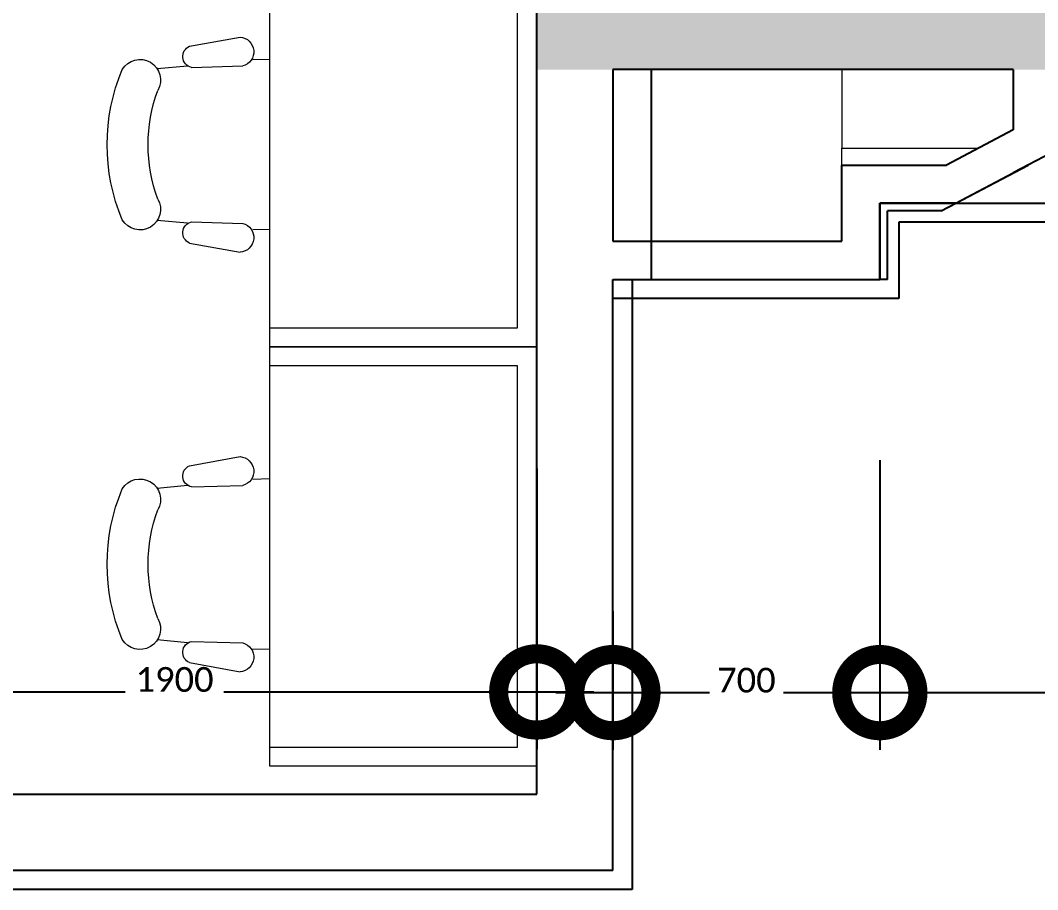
# Model space of a CAD drawing. Header units: metres. Extents: x 22.6 to 101.3, y 9.4 to 67.4.
# Drawn here: x 86.239 to 88.908, y 38.297 to 40.577 of the extents above; entities that cross this region are included whole.
import ezdxf

# ---------------------------------------------------------------- set-up
doc = ezdxf.new("R2010")
doc.units = ezdxf.units.M
doc.linetypes.add('ECG_Line-Ptrn-Sold', pattern=[9144.001, 9144, -0.001])
doc.layers.add('00', color=252, linetype='Continuous')
for name, color, linetype, lineweight in [('03-A-XR-GF$0$A-FURN', 55, 'Continuous', 5), ('A-DIM', 7, 'Continuous', 5), ('A-ELEV', 1, 'ECG_Line-Ptrn-Sold', 9), ('A-TONE', 40, 'ECG_Line-Ptrn-Sold', 50)]:
    doc.layers.add(name, color=color, linetype=linetype, lineweight=lineweight)
doc.styles.add('Calibri', font='calibri.ttf', dxfattribs={"height": 0.212639})
doc.dimstyles.new('ECG_Dimn-Detl-100', dxfattribs={"dimscale": 0.3048, "dimtxt": 0.25, "dimasz": 1.312336, "dimexe": 0.492126, "dimexo": 0.0625, "dimgap": 0, "dimtad": 1, "dimdec": 0, "dimlfac": 1000, "dimzin": 0, "dimdsep": 46, "dimtxsty": 'Calibri', "dimblk1": 'DOTSMALL', "dimblk2": 'DOTSMALL', "dimsah": 1, "dimcen": 0.09, "dimdle": 0.492126, "dimazin": 0, "dimtfac": 1, "dimtdec": 4, "dimtix": 1, "dimtmove": 0, "dimatfit": 3, "dimfxl": 0.492126, "dimfxlon": 1, "dimtvp": 1, "dimtolj": 1, "dimtzin": 0, "dimarcsym": 2})

# ---------------------------------------------------------------- blocks, each defined once
blk = doc.blocks.new('Walls 15 - Walls 2-3115653-GROUND FLOOR PLAN')
at = {"layer": 'A-ELEV'}
for p, q in [((88.3939, 40.4473), (88.3939, 40.2417)), ((90.4939, 40.2417), (90.4939, 40.4473)), ((88.3939, 40.2417), (88.7527, 40.2417)), ((88.3939, 40.1973), (88.3939, 40.2417)), ((88.9639, 40.2417), (90.0241, 40.2417)), ((90.2351, 40.2417), (90.4939, 40.2417)), ((90.4939, 40.2417), (90.4939, 40.1973))]:
    blk.add_line(p, q, dxfattribs=at)
blk = doc.blocks.new('B806-B02 - CALL CENTER - FURN GROUND FLOOR_dwg_03-A-XR-GF$0$chair-3478258-GROUND FLOOR PLAN')
at = {"layer": '03-A-XR-GF$0$A-FURN'}
for p, q in [((22.1929, -2.5592), (22.0606, -2.535)), ((21.9824, -2.5936), (22.0274, -2.5947)), ((22.1881, -2.6145), (22.0537, -2.6106)), ((22.1987, -2.611), (22.2776, -2.6185)), ((21.9824, -3.0405), (22.0274, -3.0395)), ((22.1881, -3.0196), (22.0537, -3.0235)), ((22.1987, -3.0232), (22.2776, -3.0157)), ((22.1929, -3.075), (22.0606, -3.0991))]:
    blk.add_line(p, q, dxfattribs=at)
for centre, radius, start, end in [((22.063, -2.5734), 0.0384, 93.5132, 255.9932), ((22.1819, -2.5861), 0.0291, 282.2827, 67.7765), ((22.3232, -2.6478), 0.0542, 31.265, 209.6825), ((21.8984, -2.8171), 0.5108, 337.2611, 22.7389), ((21.8906, -2.8171), 0.411, 339.7134, 20.2866), ((22.3232, -2.9864), 0.0542, 150.3175, 328.735), ((22.063, -3.0608), 0.0384, 104.0068, 266.4868), ((22.1819, -3.0481), 0.0291, 292.2235, 77.7173)]:
    blk.add_arc(centre, radius, start, end, dxfattribs=at)
blk = doc.blocks.new('B806-B02 - CALL CENTER - FURN GROUND FLOOR_dwg_03-A-XR-GF$0$UNIT130-V138-GROUND FLOOR PLAN')
at = {"layer": '03-A-XR-GF$0$A-FURN'}
for p, q in [((-0.725, -1.05), (-0.725, -0.25)), ((-0.025, -1.2), (-0.725, -1.2))]:
    blk.add_line(p, q, dxfattribs=at)
at = {"layer": '03-A-XR-GF$0$A-FURN', "flags": 128}
for points in [[(-0.725, -1.2), (-0.725, -0.1), (-0.025, -0.1)], [(-0.725, -1.15), (-0.075, -1.15), (-0.075, -0.15), (-0.725, -0.15)]]:
    blk.add_lwpolyline(points, dxfattribs=at)
at = {"extrusion": (0, 0, -1), "zscale": -1}
blk.add_blockref('B806-B02 - CALL CENTER - FURN GROUND FLOOR_dwg_03-A-XR-GF$0$chair-3478258-GROUND FLOOR PLAN', (-21.2574, 2.1469), dxfattribs=at)
blk = doc.blocks.new('B806-B02 - CALL CENTER - FURN GROUND FLOOR_dwg_03-A-XR-GF$0$UNIT130-V139-GROUND FLOOR PLAN')
at = {"layer": '03-A-XR-GF$0$A-FURN'}
for p, q in [((-0.725, -1.05), (-0.725, -0.25)), ((-0.025, -1.2), (-0.725, -1.2))]:
    blk.add_line(p, q, dxfattribs=at)
at = {"layer": '03-A-XR-GF$0$A-FURN', "flags": 128}
for points in [[(-0.725, -1.2), (-0.725, -0.1), (-0.025, -0.1)], [(-0.725, -1.15), (-0.075, -1.15), (-0.075, -0.15), (-0.725, -0.15)]]:
    blk.add_lwpolyline(points, dxfattribs=at)
at = {"extrusion": (0, 0, -1), "zscale": -1}
blk.add_blockref('B806-B02 - CALL CENTER - FURN GROUND FLOOR_dwg_03-A-XR-GF$0$chair-3478258-GROUND FLOOR PLAN', (-21.2574, 2.1469), dxfattribs=at)
blk = doc.blocks.new('B806-B02 - CALL CENTER - FURN GROUND FLOOR_dwg-3278331-GROUND FLOOR PLAN')
at = {"rotation": 359.9999845375016}
for name, p in [('B806-B02 - CALL CENTER - FURN GROUND FLOOR_dwg_03-A-XR-GF$0$UNIT130-V138-GROUND FLOOR PLAN', (87.6189, 40.9208)), ('B806-B02 - CALL CENTER - FURN GROUND FLOOR_dwg_03-A-XR-GF$0$UNIT130-V139-GROUND FLOOR PLAN', (87.6189, 39.8208))]:
    blk.add_blockref(name, p, dxfattribs=at)
blk = doc.blocks.new('_DotSmall')
at = {"color": 0, "linetype": 'ByBlock', "const_width": 0.5}
blk.add_lwpolyline([(-0.0625, 0, 1), (0.0625, 0, 1)], format="xyb", close=True, dxfattribs=at)

msp = doc.modelspace()

# ---------------------------------------------------------------- hatches: boundary and pattern name
at = {"layer": '00'}
h = msp.add_hatch(color=252, dxfattribs=at)
h.paths.add_polyline_path([(91.2939, 40.4473), (91.3939, 40.4473), (91.3939, 40.7473), (91.2439, 40.7473), (91.2439, 40.4473)], flags=0)
h.paths.add_polyline_path([(87.7439, 40.4473), (87.7439, 40.7473), (87.5939, 40.7473), (87.5939, 40.4473)], flags=0)
h = msp.add_hatch(color=252, dxfattribs=at)
h.paths.add_polyline_path([(91.1939, 40.4473), (91.2439, 40.4473), (91.2439, 40.7473), (90.0439, 40.7473), (90.0439, 40.4473), (91.0939, 40.4473)], flags=0)
h.paths.add_polyline_path([(88.8439, 40.4473), (88.9439, 40.4473), (88.9439, 40.7473), (87.7439, 40.7473), (87.7439, 40.4473), (88.5134, 40.4473)], flags=0)
at = {"layer": 'A-TONE'}
h = msp.add_hatch(dxfattribs=at)
h.set_pattern_fill('FP_3', color=256, style=0, pattern_type=2)
h.set_pattern_definition([(0, (0, 0), (0.406, 0.102), [0.034, -0.271, 0.034, -0.271, -1.626]), (0, (0, 0), (0.406, 0.102), [-0.61, 0.034, -0.576, 0.034, -0.271, -0.711]), (0, (0, 0), (0.406, 0.102), [-1.524, 0.034, -0.17, 0.034, -0.474]), (120, (0.152, 0.051), (-0.29133459, 0.30060631), [0.034, -0.271, 0.034, -0.271, -1.626]), (120, (0.152, 0.051), (-0.29133459, 0.30060631), [-0.61, 0.034, -0.576, 0.034, -0.271, -0.711]), (120, (0.152, 0.051), (-0.29133459, 0.30060631), [-1.524, 0.034, -0.17, 0.034, -0.474]), (240, (0.203, 0.254), (-0.11466541, -0.40260631), [0.034, -0.271, 0.034, -0.271, -1.626]), (240, (0.203, 0.254), (-0.11466541, -0.40260631), [-0.61, 0.034, -0.576, 0.034, -0.271, -0.711]), (240, (0.203, 0.254), (-0.11466541, -0.40260631), [-1.524, 0.034, -0.17, 0.034, -0.474])])
h.paths.add_polyline_path([(88.5134, 39.8973), (88.5139, 39.8973), (88.5134, 40.0773), (88.5089, 40.0773), (88.5089, 39.8973)], flags=0)

# ---------------------------------------------------------------- linework, layer by layer
at = {"layer": '00', "color": 252}
for p, q in [((87.5939, 38.5473), (87.5939, 53.7473)), ((88.8439, 40.4473), (87.7939, 40.4473)), ((87.7939, 40.4473), (87.7939, 39.9973)), ((87.8939, 40.4473), (87.8939, 39.8973)), ((88.8439, 40.4473), (88.8439, 40.2896)), ((88.8439, 40.2896), (88.6684, 40.1973)), ((88.9439, 40.2292), (88.8439, 40.1766)), ((88.3939, 39.9973), (88.3939, 40.1973)), ((88.3939, 40.1973), (88.6684, 40.1973)), ((88.6931, 40.0973), (88.8833, 40.1973)), ((88.6931, 40.0973), (88.8439, 40.1766)), ((88.4939, 40.0973), (88.4939, 39.8973)), ((88.6931, 40.0973), (88.4939, 40.0973)), ((88.4939, 40.0973), (88.6931, 40.0973)), ((88.4939, 39.8973), (88.4939, 40.0973)), ((88.4939, 40.0973), (88.6931, 40.0973)), ((88.4939, 39.8973), (88.4939, 40.0973)), ((88.6551, 40.0773), (88.6931, 40.0973)), ((88.6931, 40.0973), (90.2518, 40.0973)), ((88.6551, 40.0773), (88.5139, 40.0773)), ((88.5139, 39.8973), (88.5139, 40.0773)), ((90.4439, 40.0473), (88.5439, 40.0473)), ((88.5439, 40.0473), (88.5439, 39.8473)), ((87.7939, 39.9973), (88.3939, 39.9973)), ((87.7939, 38.3473), (87.7939, 39.8973)), ((87.7939, 39.8973), (88.4939, 39.8973)), ((87.8439, 39.8973), (87.8439, 38.2973)), ((87.8939, 39.8973), (88.4939, 39.8973)), ((88.5139, 39.8973), (88.4939, 39.8973)), ((88.5439, 39.8473), (87.7939, 39.8473)), ((85.6939, 38.5473), (87.5939, 38.5473)), ((87.7939, 38.3473), (85.9539, 38.3473)), ((87.8439, 38.2973), (86.0239, 38.2973))]:
    msp.add_line(p, q, dxfattribs=at)

# ---------------------------------------------------------------- block references
for name in ['B806-B02 - CALL CENTER - FURN GROUND FLOOR_dwg-3278331-GROUND FLOOR PLAN', 'Walls 15 - Walls 2-3115653-GROUND FLOOR PLAN']:
    msp.add_blockref(name, (0, 0), dxfattribs=at)

# ---------------------------------------------------------------- dimensions: what is measured, and where the dimension line sits
at = {"layer": 'A-DIM'}
for base, p1, p2, override in [((87.5939, 38.8157), (85.6939, 38.6657), (87.5939, 38.9657), {"dimpost": '<>', "dimfxl": 1.923538}), ((88.4939, 38.8139), (87.7939, 38.9639), (88.4939, 38.9639), {"dimpost": '<>', "dimfxl": 0.7}), ((90.4939, 38.8139), (88.4939, 38.9639), (90.4939, 38.9639), {"dimpost": '<>', "dimfxl": 2})]:
    msp.add_linear_dim(base=base, p1=p1, p2=p2, dimstyle='ECG_Dimn-Detl-100', override=override, dxfattribs=at).render()

doc.saveas('drawing.dxf')
